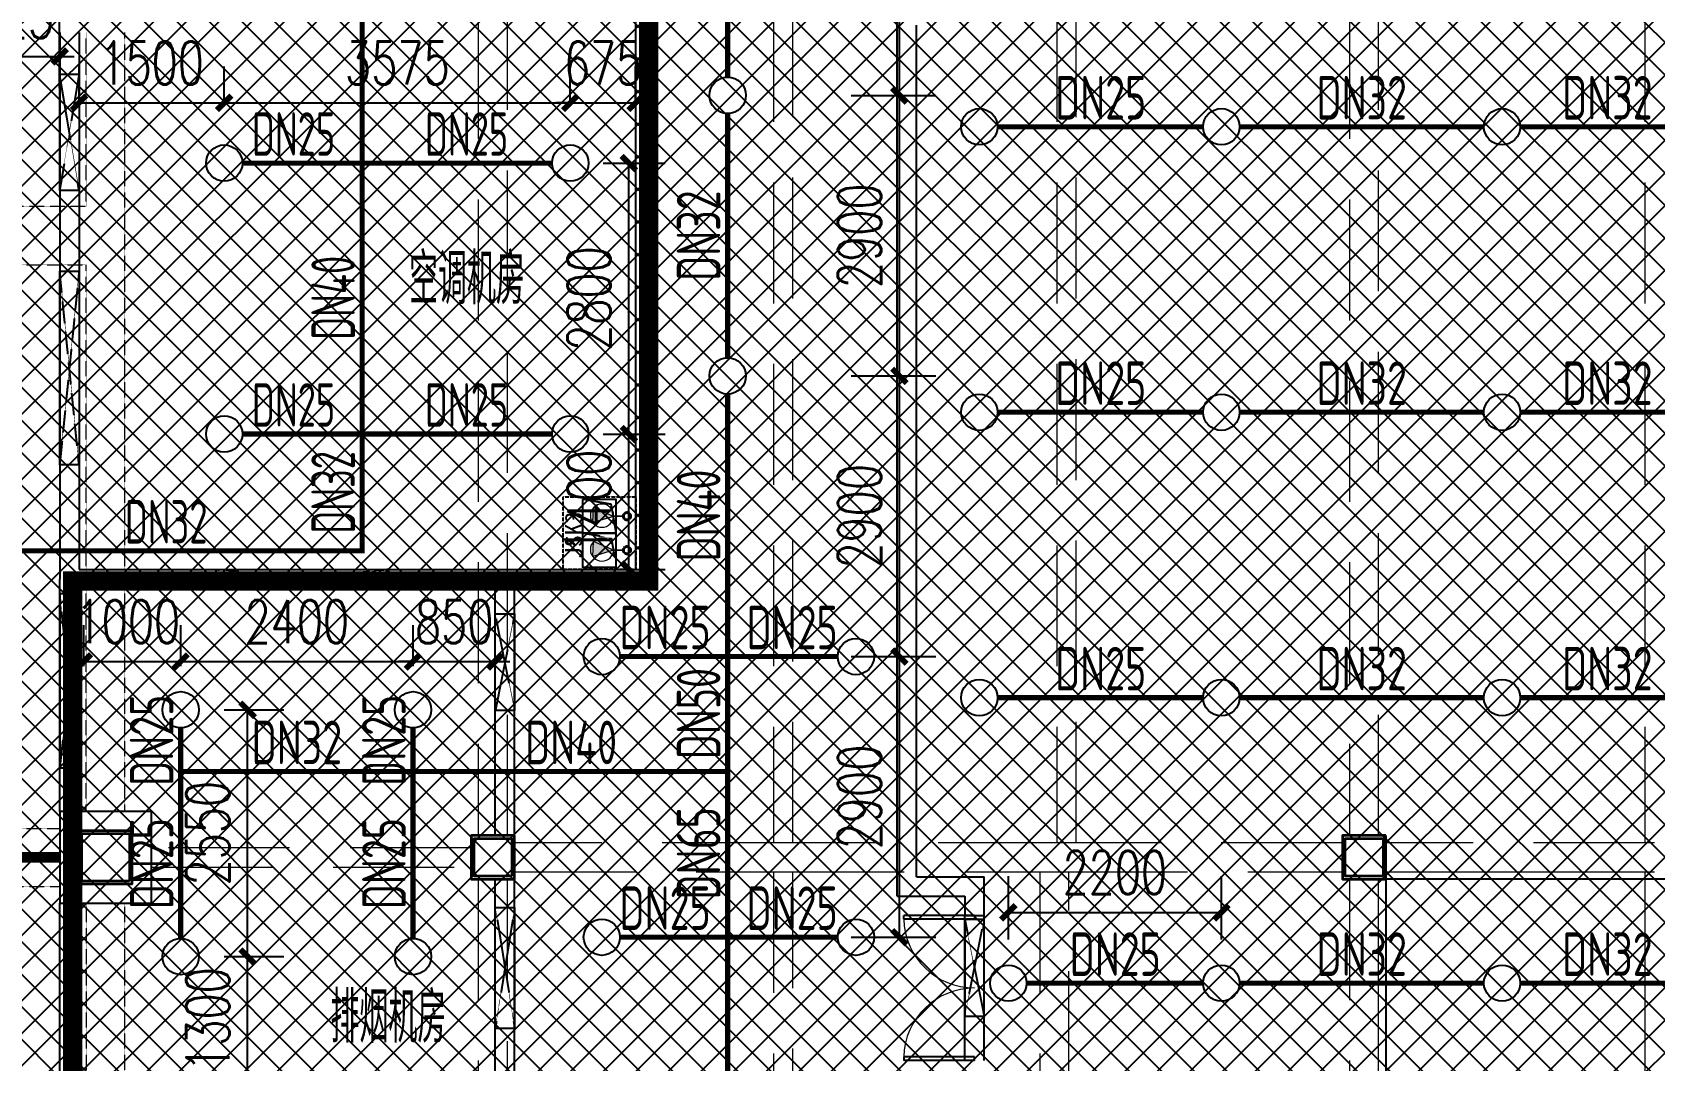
# Model space of a CAD drawing. Extents: x 6824721 to 16538177, y 2478193 to 6665639.
# Drawn here: x 8730508 to 8747264, y 2898601 to 2909226 of the extents above; entities that cross this region are included whole.
import ezdxf

# ---------------------------------------------------------------- set-up
doc = ezdxf.new("R2010")
doc.units = 0
doc.header["$LTSCALE"] = 10
for name, pattern in [('DASH', [0.35, 0.25, -0.1]), ('DASHEDX2', [1.5, 1, -0.5]), ('排水', [1.1, 1, -0.1]), ('短虚线', [187.5, 125, -62.5])]:
    doc.linetypes.add(name, pattern=pattern)
for name, color, linetype, lineweight in [('$0$A-PUB_HATCH', 8, 'Continuous', 0), ('GPS-污水', 2, '排水', 40), ('钢梁', 141, 'Continuous', 18)]:
    doc.layers.add(name, color=color, linetype=linetype, lineweight=lineweight)
for name, color, linetype in [('0-wo', 8, 'Continuous'), ('0-绿', 3, 'Continuous'), ('S-梁-虚线', 4, 'DASH'), ('W-EQUIP_喷头', 7, 'Continuous'), ('W-PIPE-喷淋中', 6, 'Continuous'), ('W-TEXT_喷淋', 7, 'Continuous'), ('W-TWT_DIM', 3, 'Continuous'), ('WALL', 9, 'Continuous'), ('排水', 224, 'DASHEDX2'), ('画水辅助', 6, 'Continuous'), ('集水坑', 4, 'Continuous')]:
    doc.layers.add(name, color=color, linetype=linetype)
doc.styles.add('8B2_02', font='tssdeng.shx', dxfattribs={"width": 0.7, "bigfont": 'TSSDCHN.shx'})
doc.styles.add('_TCH_DIM_T3', font='SIMPLEX', dxfattribs={"width": 0.705882, "bigfont": 'GBCBIG'})
doc.styles.add('_TWT_PIPEDN', font='TSSDENG', dxfattribs={"width": 0.8, "height": 3.5, "bigfont": 'TSSDCHN'})
doc.styles.get("Standard").update_dxf_attribs({"font": 'TSSDENG.shx', "width": 0.7, "bigfont": 'TSSDCHN.shx'})
doc.styles.add('黑体', font='simhei.ttf', dxfattribs={"width": 0.65})
doc.dimstyles.new('_TWT_ARCH&&150', dxfattribs={"dimtxt": 446.25, "dimasz": 150, "dimexe": 375, "dimexo": 450, "dimgap": 189.375, "dimtad": 1, "dimdec": 0, "dimzin": 0, "dimdsep": 46, "dimtxsty": '_TCH_DIM_T3', "dimblk": 'ARCHTICK', "dimcen": 0.09, "dimclrt": 7, "dimazin": 2, "dimtfac": 1, "dimtdec": 0, "dimtix": 1, "dimtmove": 2, "dimatfit": 3, "dimfxl": 0, "dimtolj": 1, "dimtzin": 0, "dimarcsym": 0})

# ---------------------------------------------------------------- blocks, each defined once
blk = doc.blocks.new('A$C405108C4')
at = {"color": 252, "linetype": 'DASH'}
for points in [[(22425, -35357), (22225, -36557)], [(22425, -36557), (22225, -35357)], [(22425, -37393), (22225, -39393)], [(22425, -39393), (22225, -37393)], [(25621, -40475), (23843, -40675)], [(23843, -40475), (25621, -40675)], [(22425, -40725), (22225, -42525)], [(22425, -42525), (22225, -40725)], [(26925, -40933), (26725, -41933)], [(26925, -41933), (26725, -40933)], [(26925, -43967), (26725, -45217)], [(26725, -43967), (26925, -45217)], [(31575, -44092), (31775, -45092)], [(31575, -45092), (31775, -44092)]]:
    blk.add_lwpolyline(points, dxfattribs=at)
at = {"layer": '画水辅助', "color": 4}
for points in [[(22225, -35357), (22425, -35357), (22425, -36557), (22225, -36557)], [(22225, -37393), (22425, -37393), (22425, -39393), (22225, -39393)], [(23843, -40475), (25621, -40475), (25621, -40675), (23843, -40675)], [(22425, -40725), (22225, -40725), (22225, -42525), (22425, -42525)], [(26725, -40933), (26925, -40933), (26925, -41933), (26725, -41933)], [(26725, -43967), (26925, -43967), (26925, -45217), (26725, -45217)], [(31775, -44092), (31575, -44092), (31575, -45092), (31775, -45092)]]:
    blk.add_lwpolyline(points, close=True, dxfattribs=at)
blk = doc.blocks.new('$DorLib2D$00000002')
for p, q in [((-0.5, 0), (-0.5, 0.4875)), ((-0.475, 0.4875), (-0.5, 0.4875)), ((-0.475, 0), (-0.475, 0.4875)), ((0.475, 0), (0.475, 0.4875)), ((0.475, 0.4875), (0.5, 0.4875)), ((0.5, 0), (0.5, 0.4875)), ((-0.5, 0), (-0.475, 0)), ((0.5, 0), (0.475, 0))]:
    blk.add_line(p, q)
at = {"lineweight": 13}
for centre, start, end in [((-0.4875, 0), 0, 88.53072), ((0.4875, 0), 91.46928, 180)]:
    blk.add_arc(centre, 0.4875, start, end, dxfattribs=at)
blk = doc.blocks.new('$DorLib2D$00000213')
at = {"color": 0, "linetype": 'DASH', "const_width": 0.02}
blk.add_lwpolyline([(0.5, 0), (-0.5, 0)], dxfattribs=at)
blk = doc.blocks.new('$SB01_1')
h = blk.add_hatch(color=256)
h.dxf.hatch_style = 1
h.paths.add_polyline_path([(-0.381, -0.323), (0.5, 0), (-0.381, 0.323)])
h.paths.add_polyline_path([(0, 0), (0.002, 0), (0.002, 0.001), (0, 0.001)], flags=24)
h.paths.add_polyline_path([(0, -0.002), (0.003, -0.002), (0.003, -0.001), (0, -0.001)], flags=24)
h.paths.add_polyline_path([(0, -0.003), (0.003, -0.003), (0.003, -0.002), (0, -0.002)], flags=24)
for p, q in [((0.5, 0), (-0.381, 0.323)), ((-0.381, 0.323), (-0.381, -0.323)), ((0.5, 0), (-0.381, -0.323))]:
    blk.add_line(p, q)
blk.add_circle((0, 0), 0.5)
at = {"flags": 1}
for tag, p in [('UNIT', (0, 0)), ('SPEC', (0, -0.002)), ('WHAT', (0, -0.003))]:
    blk.add_attdef(tag, p, '', height=0.001, dxfattribs=at)
blk = doc.blocks.new('人防集水坑')
at = {"layer": 'GPS-污水', "color": 8, "linetype": '排水', "const_width": 35}
for points in [[(307486, 701151), (307284, 701151)], [(307486, 700451), (307284, 700451)]]:
    blk.add_lwpolyline(points, dxfattribs=at)
at = {"layer": 'GPS-污水', "color": 8, "linetype": '排水'}
for centre in [(307561, 701151), (307561, 700451)]:
    blk.add_circle(centre, 75, dxfattribs=at)
at = {"layer": '集水坑', "color": 8, "linetype": 'DASH', "ltscale": 0.5}
blk.add_lwpolyline([(306241, 700051), (306241, 701551), (307741, 701551), (307741, 700051)], close=True, dxfattribs=at)
at = {"layer": '集水坑', "color": 8, "linetype": 'Continuous', "ltscale": 0.5}
for points in [[(306641, 701501), (306641, 700801), (307341, 700801), (307341, 701501)], [(306641, 700801), (306641, 700101), (307341, 700101), (307341, 700801)]]:
    blk.add_lwpolyline(points, close=True, dxfattribs=at)
at = {"layer": '集水坑', "color": 8, "linetype": 'DASH', "ltscale": 0.5}
for points in [[(307341, 700801), (307237, 701397), (306641, 701501)], [(307347, 700101), (307243, 700697), (306647, 700801)]]:
    blk.add_lwpolyline(points, dxfattribs=at)
at = {"layer": '$0$A-PUB_HATCH', "color": 8, "linetype": '排水', "xscale": -480.0000000000002, "yscale": 480.0000000000002, "zscale": 480.0000000000002, "rotation": 176.2535374729293}
for p in [(307045, 701164, 0), (307045, 700464, 0)]:
    blk.add_blockref('$SB01_1', p, dxfattribs=at)
blk = doc.blocks.new('42pk')
at = {"layer": '排水', "color": 8, "linetype": 'DASH'}
blk.add_lwpolyline([(436276, 805440, 0, 0, 0), (436988, 804728, 160, 0, 0), (437412, 804304, 0, 0, 0)], format="xyseb", dxfattribs=at)
at = {"layer": '集水坑', "color": 8, "linetype": 'Continuous', "xscale": 0.5, "yscale": 0.5, "zscale": 0.5}
blk.add_blockref('人防集水坑', (284396, 453424), dxfattribs=at)
at = {"layer": '0-绿', "color": 8, "linetype": 'DASH', "style": '黑体'}
blk.add_text('JSK3', height=179.2, rotation=90, dxfattribs=at).set_placement((437714, 803559, 0))
blk = doc.blocks.new('jkytk')
at = {"layer": 'WALL', "color": 1, "const_width": 200}
for points in [[(8431489, 2940323), (8431489, 2912202), (8425539, 2912202), (8425539, 2900852), (8425489, 2900852), (8425489, 2894552), (8430039, 2894552), (8430039, 2891202)], [(8461089, 2801002), (8461089, 2837102), (8454814, 2837102), (8454814, 2833302), (8430814, 2833302), (8430814, 2846002), (8425589, 2846002), (8425389, 2846002), (8425389, 2873302), (8430939, 2873302), (8430939, 2882202), (8429789, 2882202), (8429789, 2891202), (8430039, 2891202), (8430039, 2894552), (8426089, 2894552), (8425489, 2894552), (8425489, 2900852), (8425539, 2900852), (8425539, 2912202), (8431489, 2912202), (8431489, 2936327), (8397664, 2936327)]]:
    blk.add_lwpolyline(points, dxfattribs=at)
blk = doc.blocks.new('LIANGMOBAN')
at = {"layer": 'S-梁-虚线', "color": 8, "lineweight": 18}
for p, q in [((1861591, 193453), (1861591, 195253)), ((1861991, 187203), (1861991, 195253)), ((1861591, 193453), (1859916, 193453)), ((1859916, 192853), (1861591, 192853)), ((1861591, 187203), (1861591, 192853)), ((1859916, 187028), (1861316, 187028)), ((1853591, 186428), (1861316, 186428)), ((1861591, 186253), (1861591, 178253)), ((1861991, 178253), (1861991, 186253))]:
    blk.add_line(p, q, dxfattribs=at)
at = {"layer": '钢梁', "color": 8, "linetype": '短虚线', "lineweight": 18}
for p, q in [((1868691, 195578), (1868691, 186878)), ((1868891, 186878), (1868891, 195578)), ((1871616, 195578), (1871616, 186878)), ((1871816, 186878), (1871816, 195578)), ((1877691, 195578), (1877691, 186878)), ((1865641, 195403), (1865641, 186953)), ((1865941, 186953), (1865941, 195403)), ((1874641, 195403), (1874641, 186953)), ((1874941, 186953), (1874941, 195403)), ((1868791, 186878), (1866016, 186878)), ((1871641, 186878), (1868791, 186878)), ((1871716, 186878), (1871641, 186878)), ((1874566, 186878), (1871716, 186878)), ((1877791, 186878), (1875016, 186878)), ((1865566, 186828), (1862266, 186828)), ((1862266, 186628), (1865566, 186628)), ((1865641, 186503), (1865641, 177953)), ((1865941, 177953), (1865941, 186503)), ((1866016, 186578), (1868791, 186578)), ((1868691, 186578), (1868691, 177878)), ((1868791, 186578), (1871641, 186578)), ((1868891, 177878), (1868891, 186578)), ((1871441, 186578), (1871441, 180453)), ((1871641, 186578), (1871716, 186578)), ((1871716, 186578), (1874566, 186578)), ((1871741, 180553), (1871741, 186578)), ((1874641, 186503), (1874641, 180454))]:
    blk.add_line(p, q, dxfattribs=at)
at = {"layer": '钢梁', "color": 8, "lineweight": 18}
for p, q in [((1874941, 180453), (1874941, 186503)), ((1875016, 186578), (1877791, 186578)), ((1877691, 186578), (1877691, 177878))]:
    blk.add_line(p, q, dxfattribs=at)
blk = doc.blocks.new('_ArchTick')
at = {"color": 0, "linetype": 'ByBlock', "const_width": 0.4}
blk.add_lwpolyline([(-0.5, -0.5), (0.5, 0.5)], dxfattribs=at)
blk = doc.blocks.new('*D770')
at = {"layer": 'Defpoints', "color": 0, "transparency": 16777216}
for p in [(8742789, 2900133), (8740589, 2899401), (8742789, 2899401)]:
    blk.add_point(p, dxfattribs=at)
at = {"layer": 'W-TWT_DIM', "color": 0, "lineweight": -2, "transparency": 16777216}
for p, q in [((8740589, 2899851), (8740589, 2900508)), ((8742789, 2899851), (8742789, 2900508)), ((8740589, 2900133), (8742789, 2900133))]:
    blk.add_line(p, q, dxfattribs=at)
at = {"layer": 'W-TWT_DIM', "color": 0, "lineweight": -2, "transparency": 16777216, "xscale": 150, "yscale": 150, "zscale": 150, "rotation": 180}
blk.add_blockref('_ArchTick', (8740589, 2900133), dxfattribs=at)
at = {"layer": 'W-TWT_DIM', "color": 0, "lineweight": -2, "transparency": 16777216, "xscale": 150, "yscale": 150, "zscale": 150}
blk.add_blockref('_ArchTick', (8742789, 2900133), dxfattribs=at)
at = {"layer": 'W-TWT_DIM', "color": 7, "transparency": 16777216, "insert": (8741689, 2900545), "char_height": 446.2, "attachment_point": 5, "style": '_TCH_DIM_T3'}
blk.add_mtext('\\A1;2200', dxfattribs=at)
blk = doc.blocks.new('*D781')
at = {"layer": 'Defpoints', "color": 0, "transparency": 16777216}
for p in [(8730789, 2908978), (8729864, 2908201), (8730789, 2908201)]:
    blk.add_point(p, dxfattribs=at)
at = {"layer": 'W-TWT_DIM', "color": 0, "lineweight": -2, "transparency": 16777216}
for p, q in [((8729864, 2908651), (8729864, 2909353)), ((8730789, 2908651), (8730789, 2909353)), ((8729864, 2908978), (8729714, 2908978)), ((8729864, 2908978), (8730789, 2908978)), ((8730789, 2908978), (8730939, 2908978))]:
    blk.add_line(p, q, dxfattribs=at)
at = {"layer": 'W-TWT_DIM', "color": 0, "lineweight": -2, "transparency": 16777216, "xscale": 150, "yscale": 150, "zscale": 150}
blk.add_blockref('_ArchTick', (8729864, 2908978), dxfattribs=at)
at = {"layer": 'W-TWT_DIM', "color": 0, "lineweight": -2, "transparency": 16777216, "xscale": 150, "yscale": 150, "zscale": 150, "rotation": 180}
blk.add_blockref('_ArchTick', (8730789, 2908978), dxfattribs=at)
at = {"layer": 'W-TWT_DIM', "color": 7, "transparency": 16777216, "insert": (8730327, 2909391), "char_height": 446.2, "attachment_point": 5, "style": '_TCH_DIM_T3'}
blk.add_mtext('\\A1;925', dxfattribs=at)
blk = doc.blocks.new('*D940')
at = {"layer": 'Defpoints', "color": 0, "transparency": 16777216}
for p in [(8735952, 2905076), (8736669, 2905076), (8735952, 2903676)]:
    blk.add_point(p, dxfattribs=at)
at = {"layer": 'W-TWT_DIM', "color": 0, "lineweight": -2, "transparency": 16777216}
for p, q in [((8736669, 2905076), (8736669, 2905226)), ((8736402, 2905076), (8737044, 2905076)), ((8736669, 2903676), (8736669, 2905076)), ((8736402, 2903676), (8737044, 2903676)), ((8736669, 2903676), (8736669, 2903526))]:
    blk.add_line(p, q, dxfattribs=at)
at = {"layer": 'W-TWT_DIM', "color": 0, "lineweight": -2, "transparency": 16777216, "xscale": 150, "yscale": 150, "zscale": 150}
for p, rotation in [((8736669, 2905076), 270), ((8736669, 2903676), 90)]:
    blk.add_blockref('_ArchTick', p, dxfattribs=dict(at, rotation=rotation))
at = {"layer": 'W-TWT_DIM', "color": 7, "transparency": 16777216, "insert": (8736257, 2904376), "char_height": 446.2, "attachment_point": 5, "rotation": 90, "style": '_TCH_DIM_T3'}
blk.add_mtext('\\A1;1400', dxfattribs=at)
blk = doc.blocks.new('*D941')
at = {"layer": 'Defpoints', "color": 0, "transparency": 16777216}
for p in [(8735952, 2907876), (8736669, 2907876), (8735952, 2905076)]:
    blk.add_point(p, dxfattribs=at)
at = {"layer": 'W-TWT_DIM', "color": 0, "lineweight": -2, "transparency": 16777216}
for p, q in [((8736402, 2907876), (8737044, 2907876)), ((8736669, 2905076), (8736669, 2907876)), ((8736402, 2905076), (8737044, 2905076))]:
    blk.add_line(p, q, dxfattribs=at)
at = {"layer": 'W-TWT_DIM', "color": 0, "lineweight": -2, "transparency": 16777216, "xscale": 150, "yscale": 150, "zscale": 150}
for p, rotation in [((8736669, 2907876), 90), ((8736669, 2905076), 270)]:
    blk.add_blockref('_ArchTick', p, dxfattribs=dict(at, rotation=rotation))
at = {"layer": 'W-TWT_DIM', "color": 7, "transparency": 16777216, "insert": (8736257, 2906476), "char_height": 446.2, "attachment_point": 5, "rotation": 90, "style": '_TCH_DIM_T3'}
blk.add_mtext('\\A1;2800', dxfattribs=at)
blk = doc.blocks.new('*D1031')
at = {"layer": 'Defpoints', "color": 0, "transparency": 16777216}
for p in [(8732039, 2899676), (8732731, 2899676), (8732039, 2898376)]:
    blk.add_point(p, dxfattribs=at)
at = {"layer": 'W-TWT_DIM', "color": 0, "lineweight": -2, "transparency": 16777216}
for p, q in [((8732489, 2899676), (8733106, 2899676)), ((8732731, 2899676), (8732731, 2899826)), ((8732731, 2898376), (8732731, 2899676)), ((8732489, 2898376), (8733106, 2898376)), ((8732731, 2898376), (8732731, 2898226))]:
    blk.add_line(p, q, dxfattribs=at)
at = {"layer": 'W-TWT_DIM', "color": 0, "lineweight": -2, "transparency": 16777216, "xscale": 150, "yscale": 150, "zscale": 150}
for p, rotation in [((8732731, 2899676), 270), ((8732731, 2898376), 90)]:
    blk.add_blockref('_ArchTick', p, dxfattribs=dict(at, rotation=rotation))
at = {"layer": 'W-TWT_DIM', "color": 7, "transparency": 16777216, "insert": (8732319, 2899026), "char_height": 446.2, "attachment_point": 5, "rotation": 90, "style": '_TCH_DIM_T3'}
blk.add_mtext('\\A1;1300', dxfattribs=at)
blk = doc.blocks.new('*D1032')
at = {"layer": 'Defpoints', "color": 0, "transparency": 16777216}
for p in [(8732039, 2902226), (8732731, 2902226), (8732039, 2899676)]:
    blk.add_point(p, dxfattribs=at)
at = {"layer": 'W-TWT_DIM', "color": 0, "lineweight": -2, "transparency": 16777216}
for p, q in [((8732489, 2902226), (8733106, 2902226)), ((8732731, 2899676), (8732731, 2902226)), ((8732489, 2899676), (8733106, 2899676))]:
    blk.add_line(p, q, dxfattribs=at)
at = {"layer": 'W-TWT_DIM', "color": 0, "lineweight": -2, "transparency": 16777216, "xscale": 150, "yscale": 150, "zscale": 150}
for p, rotation in [((8732731, 2902226), 90), ((8732731, 2899676), 270)]:
    blk.add_blockref('_ArchTick', p, dxfattribs=dict(at, rotation=rotation))
at = {"layer": 'W-TWT_DIM', "color": 7, "transparency": 16777216, "insert": (8732319, 2900951), "char_height": 446.2, "attachment_point": 5, "rotation": 90, "style": '_TCH_DIM_T3'}
blk.add_mtext('\\A1;2550', dxfattribs=at)
blk = doc.blocks.new('*D1679')
at = {"layer": 'Defpoints', "color": 0, "transparency": 16777216}
for p in [(8732039, 2902725), (8731039, 2902226), (8732039, 2902226)]:
    blk.add_point(p, dxfattribs=at)
at = {"layer": 'W-TWT_DIM', "color": 0, "lineweight": -2, "transparency": 16777216}
for p, q in [((8731039, 2902676), (8731039, 2903100)), ((8732039, 2902676), (8732039, 2903100)), ((8731039, 2902725), (8732039, 2902725))]:
    blk.add_line(p, q, dxfattribs=at)
at = {"layer": 'W-TWT_DIM', "color": 0, "lineweight": -2, "transparency": 16777216, "xscale": 150, "yscale": 150, "zscale": 150, "rotation": 180}
blk.add_blockref('_ArchTick', (8731039, 2902725), dxfattribs=at)
at = {"layer": 'W-TWT_DIM', "color": 0, "lineweight": -2, "transparency": 16777216, "xscale": 150, "yscale": 150, "zscale": 150}
blk.add_blockref('_ArchTick', (8732039, 2902725), dxfattribs=at)
at = {"layer": 'W-TWT_DIM', "color": 7, "transparency": 16777216, "insert": (8731493, 2903137), "char_height": 446.2, "attachment_point": 5, "style": '_TCH_DIM_T3'}
blk.add_mtext('\\A1;1000', dxfattribs=at)
blk = doc.blocks.new('*D1680')
at = {"layer": 'Defpoints', "color": 0, "transparency": 16777216}
for p in [(8734439, 2902725), (8732039, 2902226), (8734439, 2902226)]:
    blk.add_point(p, dxfattribs=at)
at = {"layer": 'W-TWT_DIM', "color": 0, "lineweight": -2, "transparency": 16777216}
for p, q in [((8732039, 2902676), (8732039, 2903100)), ((8734439, 2902676), (8734439, 2903100)), ((8732039, 2902725), (8734439, 2902725))]:
    blk.add_line(p, q, dxfattribs=at)
at = {"layer": 'W-TWT_DIM', "color": 0, "lineweight": -2, "transparency": 16777216, "xscale": 150, "yscale": 150, "zscale": 150, "rotation": 180}
blk.add_blockref('_ArchTick', (8732039, 2902725), dxfattribs=at)
at = {"layer": 'W-TWT_DIM', "color": 0, "lineweight": -2, "transparency": 16777216, "xscale": 150, "yscale": 150, "zscale": 150}
blk.add_blockref('_ArchTick', (8734439, 2902725), dxfattribs=at)
at = {"layer": 'W-TWT_DIM', "color": 7, "transparency": 16777216, "insert": (8733239, 2903137), "char_height": 446.2, "attachment_point": 5, "style": '_TCH_DIM_T3'}
blk.add_mtext('\\A1;2400', dxfattribs=at)
blk = doc.blocks.new('*D1681')
at = {"layer": 'Defpoints', "color": 0, "transparency": 16777216}
for p in [(8735289, 2902725), (8734439, 2902226), (8735289, 2902226)]:
    blk.add_point(p, dxfattribs=at)
at = {"layer": 'W-TWT_DIM', "color": 0, "lineweight": -2, "transparency": 16777216}
for p, q in [((8734439, 2902676), (8734439, 2903100)), ((8735289, 2902676), (8735289, 2903100)), ((8734439, 2902725), (8734289, 2902725)), ((8734439, 2902725), (8735289, 2902725)), ((8735289, 2902725), (8735439, 2902725))]:
    blk.add_line(p, q, dxfattribs=at)
at = {"layer": 'W-TWT_DIM', "color": 0, "lineweight": -2, "transparency": 16777216, "xscale": 150, "yscale": 150, "zscale": 150}
blk.add_blockref('_ArchTick', (8734439, 2902725), dxfattribs=at)
at = {"layer": 'W-TWT_DIM', "color": 0, "lineweight": -2, "transparency": 16777216, "xscale": 150, "yscale": 150, "zscale": 150, "rotation": 180}
blk.add_blockref('_ArchTick', (8735289, 2902725), dxfattribs=at)
at = {"layer": 'W-TWT_DIM', "color": 7, "transparency": 16777216, "insert": (8734864, 2903137), "char_height": 446.2, "attachment_point": 5, "style": '_TCH_DIM_T3'}
blk.add_mtext('\\A1;850', dxfattribs=at)
blk = doc.blocks.new('*D1682')
at = {"layer": 'Defpoints', "color": 0, "transparency": 16777216}
for p in [(8732489, 2908499), (8730989, 2908012), (8732489, 2908012)]:
    blk.add_point(p, dxfattribs=at)
at = {"layer": 'W-TWT_DIM', "color": 0, "lineweight": -2, "transparency": 16777216}
for p, q in [((8730989, 2908462), (8730989, 2908874)), ((8732489, 2908462), (8732489, 2908874)), ((8730989, 2908499), (8732489, 2908499))]:
    blk.add_line(p, q, dxfattribs=at)
at = {"layer": 'W-TWT_DIM', "color": 0, "lineweight": -2, "transparency": 16777216, "xscale": 150, "yscale": 150, "zscale": 150, "rotation": 180}
blk.add_blockref('_ArchTick', (8730989, 2908499), dxfattribs=at)
at = {"layer": 'W-TWT_DIM', "color": 0, "lineweight": -2, "transparency": 16777216, "xscale": 150, "yscale": 150, "zscale": 150}
blk.add_blockref('_ArchTick', (8732489, 2908499), dxfattribs=at)
at = {"layer": 'W-TWT_DIM', "color": 7, "transparency": 16777216, "insert": (8731739, 2908911), "char_height": 446.2, "attachment_point": 5, "style": '_TCH_DIM_T3'}
blk.add_mtext('\\A1;1500', dxfattribs=at)
blk = doc.blocks.new('*D1683')
at = {"layer": 'Defpoints', "color": 0, "transparency": 16777216}
for p in [(8736064, 2908499), (8732489, 2908012), (8736064, 2908012)]:
    blk.add_point(p, dxfattribs=at)
at = {"layer": 'W-TWT_DIM', "color": 0, "lineweight": -2, "transparency": 16777216}
for p, q in [((8732489, 2908462), (8732489, 2908874)), ((8736064, 2908462), (8736064, 2908874)), ((8732489, 2908499), (8736064, 2908499))]:
    blk.add_line(p, q, dxfattribs=at)
at = {"layer": 'W-TWT_DIM', "color": 0, "lineweight": -2, "transparency": 16777216, "xscale": 150, "yscale": 150, "zscale": 150, "rotation": 180}
blk.add_blockref('_ArchTick', (8732489, 2908499), dxfattribs=at)
at = {"layer": 'W-TWT_DIM', "color": 0, "lineweight": -2, "transparency": 16777216, "xscale": 150, "yscale": 150, "zscale": 150}
blk.add_blockref('_ArchTick', (8736064, 2908499), dxfattribs=at)
at = {"layer": 'W-TWT_DIM', "color": 7, "transparency": 16777216, "insert": (8734277, 2908911), "char_height": 446.2, "attachment_point": 5, "style": '_TCH_DIM_T3'}
blk.add_mtext('\\A1;3575', dxfattribs=at)
blk = doc.blocks.new('*D1684')
at = {"layer": 'Defpoints', "color": 0, "transparency": 16777216}
for p in [(8736739, 2908499), (8736064, 2908012), (8736739, 2908012)]:
    blk.add_point(p, dxfattribs=at)
at = {"layer": 'W-TWT_DIM', "color": 0, "lineweight": -2, "transparency": 16777216}
for p, q in [((8736064, 2908462), (8736064, 2908874)), ((8736739, 2908462), (8736739, 2908874)), ((8736064, 2908499), (8735914, 2908499)), ((8736064, 2908499), (8736739, 2908499)), ((8736739, 2908499), (8736889, 2908499))]:
    blk.add_line(p, q, dxfattribs=at)
at = {"layer": 'W-TWT_DIM', "color": 0, "lineweight": -2, "transparency": 16777216, "xscale": 150, "yscale": 150, "zscale": 150}
blk.add_blockref('_ArchTick', (8736064, 2908499), dxfattribs=at)
at = {"layer": 'W-TWT_DIM', "color": 0, "lineweight": -2, "transparency": 16777216, "xscale": 150, "yscale": 150, "zscale": 150, "rotation": 180}
blk.add_blockref('_ArchTick', (8736739, 2908499), dxfattribs=at)
at = {"layer": 'W-TWT_DIM', "color": 7, "transparency": 16777216, "insert": (8736402, 2908911), "char_height": 446.2, "attachment_point": 5, "style": '_TCH_DIM_T3'}
blk.add_mtext('\\A1;675', dxfattribs=at)
blk = doc.blocks.new('*D1714')
at = {"layer": 'Defpoints', "color": 0, "transparency": 16777216}
for p in [(8738516, 2911476), (8739464, 2911476), (8738516, 2908576)]:
    blk.add_point(p, dxfattribs=at)
at = {"layer": 'W-TWT_DIM', "color": 0, "lineweight": -2, "transparency": 16777216}
for p, q in [((8738966, 2911476), (8739839, 2911476)), ((8739464, 2908576), (8739464, 2911476)), ((8738966, 2908576), (8739839, 2908576))]:
    blk.add_line(p, q, dxfattribs=at)
at = {"layer": 'W-TWT_DIM', "color": 0, "lineweight": -2, "transparency": 16777216, "xscale": 150, "yscale": 150, "zscale": 150}
for p, rotation in [((8739464, 2911476), 90), ((8739464, 2908576), 270)]:
    blk.add_blockref('_ArchTick', p, dxfattribs=dict(at, rotation=rotation))
at = {"layer": 'W-TWT_DIM', "color": 7, "transparency": 16777216, "insert": (8739052, 2910026), "char_height": 446.2, "attachment_point": 5, "rotation": 90, "style": '_TCH_DIM_T3'}
blk.add_mtext('\\A1;2900', dxfattribs=at)
blk = doc.blocks.new('*D1715')
at = {"layer": 'Defpoints', "color": 0, "transparency": 16777216}
for p in [(8738516, 2908576), (8739464, 2908576), (8738516, 2905676)]:
    blk.add_point(p, dxfattribs=at)
at = {"layer": 'W-TWT_DIM', "color": 0, "lineweight": -2, "transparency": 16777216}
for p, q in [((8738966, 2908576), (8739839, 2908576)), ((8739464, 2905676), (8739464, 2908576)), ((8738966, 2905676), (8739839, 2905676))]:
    blk.add_line(p, q, dxfattribs=at)
at = {"layer": 'W-TWT_DIM', "color": 0, "lineweight": -2, "transparency": 16777216, "xscale": 150, "yscale": 150, "zscale": 150}
for p, rotation in [((8739464, 2908576), 90), ((8739464, 2905676), 270)]:
    blk.add_blockref('_ArchTick', p, dxfattribs=dict(at, rotation=rotation))
at = {"layer": 'W-TWT_DIM', "color": 7, "transparency": 16777216, "insert": (8739052, 2907126), "char_height": 446.2, "attachment_point": 5, "rotation": 90, "style": '_TCH_DIM_T3'}
blk.add_mtext('\\A1;2900', dxfattribs=at)
blk = doc.blocks.new('*D1716')
at = {"layer": 'Defpoints', "color": 0, "transparency": 16777216}
for p in [(8738516, 2905676), (8739464, 2905676), (8738516, 2902776)]:
    blk.add_point(p, dxfattribs=at)
at = {"layer": 'W-TWT_DIM', "color": 0, "lineweight": -2, "transparency": 16777216}
for p, q in [((8738966, 2905676), (8739839, 2905676)), ((8739464, 2902776), (8739464, 2905676)), ((8738966, 2902776), (8739839, 2902776))]:
    blk.add_line(p, q, dxfattribs=at)
at = {"layer": 'W-TWT_DIM', "color": 0, "lineweight": -2, "transparency": 16777216, "xscale": 150, "yscale": 150, "zscale": 150}
for p, rotation in [((8739464, 2905676), 90), ((8739464, 2902776), 270)]:
    blk.add_blockref('_ArchTick', p, dxfattribs=dict(at, rotation=rotation))
at = {"layer": 'W-TWT_DIM', "color": 7, "transparency": 16777216, "insert": (8739052, 2904226), "char_height": 446.2, "attachment_point": 5, "rotation": 90, "style": '_TCH_DIM_T3'}
blk.add_mtext('\\A1;2900', dxfattribs=at)
blk = doc.blocks.new('*D1717')
at = {"layer": 'Defpoints', "color": 0, "transparency": 16777216}
for p in [(8738516, 2902776), (8739464, 2902776), (8738516, 2899876)]:
    blk.add_point(p, dxfattribs=at)
at = {"layer": 'W-TWT_DIM', "color": 0, "lineweight": -2, "transparency": 16777216}
for p, q in [((8738966, 2902776), (8739839, 2902776)), ((8739464, 2899876), (8739464, 2902776)), ((8738966, 2899876), (8739839, 2899876))]:
    blk.add_line(p, q, dxfattribs=at)
at = {"layer": 'W-TWT_DIM', "color": 0, "lineweight": -2, "transparency": 16777216, "xscale": 150, "yscale": 150, "zscale": 150}
for p, rotation in [((8739464, 2902776), 90), ((8739464, 2899876), 270)]:
    blk.add_blockref('_ArchTick', p, dxfattribs=dict(at, rotation=rotation))
at = {"layer": 'W-TWT_DIM', "color": 7, "transparency": 16777216, "insert": (8739052, 2901326), "char_height": 446.2, "attachment_point": 5, "rotation": 90, "style": '_TCH_DIM_T3'}
blk.add_mtext('\\A1;2900', dxfattribs=at)
blk = doc.blocks.new('$TwtSys$00000125')
blk.add_circle((0, 0, 0), 1)

msp = doc.modelspace()

# ---------------------------------------------------------------- hatches: boundary and pattern name
h = msp.add_hatch()
h.set_pattern_fill('ANSI37', color=8, scale=150)
h.set_pattern_definition([(45, (8303016.86, 2710265.2), (-168.3798, 168.3798), []), (135, (8303016.86, 2710265.2), (-168.3798, -168.3798), [])])
h.paths.add_polyline_path([(8824414.1, 2949451.5), (8824414.1, 2935151.5), (8842714.1, 2935151.5), (8842714.1, 2879526.5), (8827964.1, 2879526.5), (8827964.1, 2881476.5), (8830839.1, 2881476.5), (8830939.1, 2886876.5), (8804334.6, 2886876.5), (8804142.3, 2820149.7), (8833564.1, 2820152.3), (8833564.1, 2817714.5), (8841204.8, 2810768), (8839163.9, 2808501.4), (8843102.6, 2804955), (8820829.2, 2780217.9), (8820829.2, 2770055.4), (8785124.6, 2730401.5), (8708264.1, 2730401.5), (8708264.1, 2736351.5), (8695014.1, 2750701.5), (8695014.1, 2775001.5), (8703014.1, 2775002.8), (8703014.1, 2949451.5), (8712039.3, 2949451.5)])
at = {"layer": 'W-PIPE-喷淋中'}
for points in [[(8733914.1, 2903869.5), (8733940.3, 2903869.5), (8733940.3, 2903843.2)], [(8733914.1, 2903869.5), (8733914.1, 2903843.2), (8733940.3, 2903843.2)]]:
    msp.add_hatch(color=256, dxfattribs=at).paths.add_polyline_path(points)

# ---------------------------------------------------------------- linework, layer by layer
at = {"layer": '0-wo', "color": 8}
for p, q in [((8736739.1, 2903676.5), (8736739.1, 2912951.5)), ((8736939.1, 2903476.5), (8736939.1, 2913051.5)), ((8739439.1, 2900301.5), (8739439.1, 2909501.5)), ((8730789.1, 2909226.5), (8730789.1, 2903576.5)), ((8730989.1, 2909226.5), (8730989.1, 2903676.5)), ((8739639.1, 2900501.5), (8739639.1, 2909301.5)), ((8730789.1, 2901176.5), (8730789.1, 2903576.5)), ((8730989.1, 2903676.5), (8735389.1, 2903676.5)), ((8735389.1, 2903676.5), (8736739.1, 2903676.5)), ((8730989.1, 2903476.5), (8735289.1, 2903476.5)), ((8730989.1, 2901176.5), (8730989.1, 2903476.5)), ((8735289.1, 2900926.5), (8735289.1, 2903476.5)), ((8735489.1, 2903476.5), (8736939.1, 2903476.5)), ((8735489.1, 2900926.5), (8735489.1, 2903476.5)), ((8731739.1, 2901176.5), (8730789.1, 2901176.5)), ((8730789.1, 2901176.5), (8730789.1, 2900226.5)), ((8731739.1, 2901176.5), (8730789.1, 2901176.5)), ((8730789.1, 2901176.5), (8730789.1, 2900226.5)), ((8731739.1, 2900226.5), (8731739.1, 2901176.5)), ((8731739.1, 2900226.5), (8731739.1, 2901176.5)), ((8735489.1, 2900926.5), (8735039.1, 2900926.5)), ((8735039.1, 2900926.5), (8735039.1, 2900476.5)), ((8735489.1, 2900476.5), (8735489.1, 2900926.5)), ((8744489.1, 2900926.5), (8744039.1, 2900926.5)), ((8744039.1, 2900926.5), (8744039.1, 2900476.5)), ((8744489.1, 2900476.5), (8744489.1, 2900926.5)), ((8735039.1, 2900476.5), (8735489.1, 2900476.5)), ((8735289.1, 2898376.5), (8735289.1, 2900476.5)), ((8735489.1, 2898276.5), (8735489.1, 2900476.5)), ((8739639.1, 2900501.5), (8740339.1, 2900501.5)), ((8740339.1, 2900101.5), (8740339.1, 2900501.5)), ((8744039.1, 2900476.5), (8744489.1, 2900476.5)), ((8730789.1, 2900226.5), (8731739.1, 2900226.5)), ((8730789.1, 2898276.5), (8730789.1, 2900226.5)), ((8730789.1, 2900226.5), (8731739.1, 2900226.5)), ((8730989.1, 2898376.5), (8730989.1, 2900226.5)), ((8739439.1, 2900301.5), (8740139.1, 2900301.5)), ((8740139.1, 2900301.5), (8740139.1, 2900101.5)), ((8740139.1, 2898601.5), (8740139.1, 2900101.5)), ((8740139.1, 2900101.5), (8740339.1, 2900101.5)), ((8740339.1, 2898601.5), (8740339.1, 2900101.5))]:
    msp.add_line(p, q, dxfattribs=at)
at = {"layer": '0-wo', "color": 8, "lineweight": 35}
for points in [[(8731539.1, 2900976.5), (8730989.1, 2900976.5), (8730989.1, 2900426.5), (8731539.1, 2900426.5)], [(8731509.1, 2900456.5), (8731019.1, 2900456.5), (8731019.1, 2900946.5), (8731509.1, 2900946.5)], [(8735489.1, 2900926.5), (8735039.1, 2900926.5), (8735039.1, 2900476.5), (8735489.1, 2900476.5)], [(8735459.1, 2900506.5), (8735069.1, 2900506.5), (8735069.1, 2900896.5), (8735459.1, 2900896.5)], [(8744489.1, 2900926.5), (8744039.1, 2900926.5), (8744039.1, 2900476.5), (8744489.1, 2900476.5)], [(8744459.1, 2900506.5), (8744069.1, 2900506.5), (8744069.1, 2900896.5), (8744459.1, 2900896.5)]]:
    msp.add_lwpolyline(points, close=True, dxfattribs=at)
at = {"layer": '0-wo', "color": 8, "linetype": 'DASH', "const_width": 20}
msp.add_lwpolyline([(8766639.1, 2882926.5), (8744489.1, 2882926.5), (8744489.1, 2900476.5), (8766639.1, 2900476.5)], close=True, dxfattribs=at)
at = {"layer": 'W-PIPE-喷淋中', "ltscale": 1.5, "const_width": 52.5}
for points in [[(8737689.1, 2911289), (8737689.1, 2908764)], [(8733914.1, 2907876.5), (8733914.1, 2910501.5)], [(8737689.1, 2908389), (8737689.1, 2905864)], [(8742601.6, 2908251.5), (8740476.6, 2908251.5)], [(8745501.6, 2908251.5), (8742976.6, 2908251.5)], [(8745876.6, 2908251.5), (8747864.1, 2908251.5)], [(8733914.1, 2907876.5), (8732676.6, 2907876.5)], [(8735876.6, 2907876.5), (8733914.1, 2907876.5)], [(8733914.1, 2905076.5), (8733914.1, 2907876.5)], [(8737689.1, 2905489), (8737689.1, 2902776.5)], [(8742601.6, 2905301.5), (8740476.6, 2905301.5)], [(8745501.6, 2905301.5), (8742976.6, 2905301.5)], [(8745876.6, 2905301.5), (8747864.1, 2905301.5)], [(8732676.6, 2905076.5), (8733914.1, 2905076.5)], [(8733914.1, 2903869.5), (8733914.1, 2905076.5)], [(8733914.1, 2905076.5), (8735876.6, 2905076.5)], [(8733914.1, 2903869.5), (8729864.1, 2903869.5)], [(8736576.6, 2902776.5), (8737689.1, 2902776.5)], [(8737689.1, 2902776.5), (8737689.1, 2901589)], [(8737689.1, 2902776.5), (8738826.6, 2902776.5)], [(8742601.6, 2902351.5), (8740476.6, 2902351.5)], [(8745501.6, 2902351.5), (8742976.6, 2902351.5)], [(8745876.6, 2902351.5), (8747864.1, 2902351.5)], [(8732039.1, 2902039), (8732039.1, 2901589)], [(8734439.1, 2901589), (8734439.1, 2902039)], [(8732039.1, 2901589), (8734439.1, 2901589)], [(8732039.1, 2901589), (8732039.1, 2899864)], [(8734439.1, 2899864), (8734439.1, 2901589)], [(8734439.1, 2901589), (8737689.1, 2901589)], [(8737689.1, 2901589), (8737689.1, 2899876.5)], [(8736576.6, 2899876.5), (8737689.1, 2899876.5)], [(8737689.1, 2899876.5), (8738826.6, 2899876.5)], [(8737689.1, 2899876.5), (8737689.1, 2895964.9)], [(8742601.6, 2899401.5), (8740776.6, 2899401.5)], [(8745501.6, 2899401.5), (8742976.6, 2899401.5)], [(8747864.1, 2899401.5), (8745876.6, 2899401.5)]]:
    msp.add_lwpolyline(points, dxfattribs=at)

# ---------------------------------------------------------------- block references
msp.add_blockref('jkytk', (305383.7, -8645.8))
at = {"layer": '0-wo'}
msp.add_blockref('42pk', (8298472.7, 2100226.9), dxfattribs=at)
at = {"layer": '0-wo', "color": 8}
msp.add_blockref('A$C405108C4', (8708564.1, 2944151.5), dxfattribs=at)
at = {"layer": '0-wo', "color": 8, "xscale": -5500, "yscale": -5500, "zscale": 200}
msp.add_blockref('$DorLib2D$00000213', (8728039.1, 2900701.5), dxfattribs=at)
at = {"layer": '0-wo', "color": 8, "xscale": 1500, "yscale": 1500, "zscale": 200, "rotation": 90}
msp.add_blockref('$DorLib2D$00000002', (8740239.1, 2899351.5), dxfattribs=at)
at = {"layer": 'W-EQUIP_喷头', "xscale": 187.5, "yscale": 187.5, "zscale": 187.5}
for p in [(8737689.1, 2908576.5), (8740289.1, 2908251.5), (8742789.1, 2908251.5), (8745689.1, 2908251.5), (8732489.1, 2907876.5), (8736064.1, 2907876.5), (8737689.1, 2905676.5), (8740289.1, 2905301.5), (8742789.1, 2905301.5), (8745689.1, 2905301.5), (8732489.1, 2905076.5), (8736064.1, 2905076.5), (8736389.1, 2902776.5), (8739014.1, 2902776.5), (8740289.1, 2902351.5), (8742789.1, 2902351.5), (8745689.1, 2902351.5), (8732039.1, 2902226.5), (8734439.1, 2902226.5), (8736389.1, 2899876.5), (8739014.1, 2899876.5), (8732039.1, 2899676.5), (8734439.1, 2899676.5), (8740589.1, 2899401.5), (8742789.1, 2899401.5), (8745689.1, 2899401.5)]:
    msp.add_blockref('$TwtSys$00000125', p, dxfattribs=at)
at = {"layer": '钢梁', "color": 6}
msp.add_blockref('LIANGMOBAN', (6869472.7, 2713973), dxfattribs=at)

# ---------------------------------------------------------------- texts
at = {"layer": '0-wo', "color": 6, "style": '8B2_02', "width": 0.6}
for s, p in [('空调机房', (8734397.6, 2906417.3)), ('排烟机房', (8733586.1, 2898784.9))]:
    msp.add_text(s, height=525, dxfattribs=at).set_placement(p)
at = {"layer": 'W-TEXT_喷淋'}
for s, rotation, style, width, p in [('DN25', 0.00001, '8B2_02', 0.7, (8741072.6, 2908326.5)), ('DN32', 0.00001, '8B2_02', 0.7, (8743772.6, 2908326.5)), ('DN25', 0.00001, '_TWT_PIPEDN', 0.64, (8732775.1, 2907951.5)), ('DN25', 0.00001, '_TWT_PIPEDN', 0.64, (8734562.6, 2907951.5)), ('DN32', 90, '8B2_02', 0.7, (8737614.1, 2906660)), ('DN40', 90, '_TWT_PIPEDN', 0.64, (8733839.1, 2906050)), ('DN25', 0.00001, '8B2_02', 0.7, (8741072.6, 2905376.5)), ('DN32', 0.00001, '8B2_02', 0.7, (8743772.6, 2905376.5)), ('DN32', 90, '_TWT_PIPEDN', 0.64, (8733839.1, 2904046.5)), ('DN40', 90, '8B2_02', 0.7, (8737614.1, 2903760)), ('DN25', 0.00001, '8B2_02', 0.7, (8741072.6, 2902426.5)), ('DN32', 0.00001, '8B2_02', 0.7, (8743772.6, 2902426.5)), ('DN50', 90, '8B2_02', 0.7, (8737614.1, 2901716.3)), ('DN25', 90, '8B2_02', 0.7, (8731964.1, 2901441.3)), ('DN25', 90, '8B2_02', 0.7, (8734364.1, 2901441.3)), ('DN65', 90, '8B2_02', 0.7, (8737614.1, 2900266.3)), ('DN25', 90, '8B2_02', 0.7, (8731964.1, 2900166.3)), ('DN25', 90, '8B2_02', 0.7, (8734364.1, 2900166.3)), ('DN25', 0, '8B2_02', 0.7, (8741222.6, 2899476.5)), ('DN32', 0, '8B2_02', 0.7, (8743772.6, 2899476.5)), ('DN32', 0, '8B2_02', 0.7, (8746310.1, 2899476.5))]:
    msp.add_text(s, height=450, rotation=rotation, dxfattribs=dict(at, style=style, width=width)).set_placement(p)
for s, style, width, p in [('DN32', '8B2_02', 0.7, (8746310.1, 2908326.5)), ('DN32', '8B2_02', 0.7, (8746310.1, 2905376.5)), ('DN25', '_TWT_PIPEDN', 0.64, (8732775.1, 2905151.5)), ('DN25', '_TWT_PIPEDN', 0.64, (8734562.6, 2905151.5)), ('DN32', '_TWT_PIPEDN', 0.64, (8731462.6, 2903944.5)), ('DN25', '8B2_02', 0.7, (8736572.6, 2902851.5)), ('DN25', '8B2_02', 0.7, (8737885.1, 2902851.5)), ('DN32', '8B2_02', 0.7, (8746310.1, 2902426.5)), ('DN32', '8B2_02', 0.7, (8732772.6, 2901664)), ('DN40', '8B2_02', 0.7, (8735597.6, 2901664)), ('DN25', '8B2_02', 0.7, (8736572.6, 2899951.5)), ('DN25', '8B2_02', 0.7, (8737885.1, 2899951.5))]:
    msp.add_text(s, height=450, dxfattribs=dict(at, style=style, width=width)).set_placement(p)

# ---------------------------------------------------------------- dimensions: what is measured, and where the dimension line sits
at = {"layer": 'W-TWT_DIM'}
for p1, p2, distance, picture, middle in [((8738516.4, 2908576.5), (8738516.4, 2911476.5), -947.7, '*D1714', (8739051.6, 2910026.5)), ((8729864.1, 2908201.5), (8730789.1, 2908201.5), 776.5, '*D781', (8730326.6, 2909390.5)), ((8730989.1, 2908012.2), (8732489.1, 2908012.2), 486.7, '*D1682', (8731739.1, 2908911.3)), ((8732489.1, 2908012.2), (8736064.1, 2908012.2), 486.7, '*D1683', (8734276.6, 2908911.3)), ((8736064.1, 2908012.2), (8736739.1, 2908012.2), 486.7, '*D1684', (8736401.6, 2908911.3)), ((8738516.4, 2905676.5), (8738516.4, 2908576.5), -947.7, '*D1715', (8739051.6, 2907126.5)), ((8735952.1, 2905076.5), (8735952.1, 2907876.5), -717.3, '*D941', (8736256.8, 2906476.5)), ((8738516.4, 2902776.5), (8738516.4, 2905676.5), -947.7, '*D1716', (8739051.6, 2904226.5)), ((8735952.1, 2903676.5), (8735952.1, 2905076.5), -717.3, '*D940', (8736256.8, 2904376.5)), ((8732039.1, 2902226.5), (8734439.1, 2902226.5), 498.1, '*D1680', (8733239.1, 2903137.1)), ((8734439.1, 2902226.5), (8735289.1, 2902226.5), 498.1, '*D1681', (8734864.1, 2903137.1)), ((8738516.4, 2899876.5), (8738516.4, 2902776.5), -947.7, '*D1717', (8739051.6, 2901326.5)), ((8732039.1, 2899676.5), (8732039.1, 2902226.5), -692.1, '*D1032', (8732318.6, 2900951.5)), ((8740589.1, 2899401.5), (8742789.1, 2899401.5), 731.3, '*D770', (8741689.1, 2900545.3)), ((8732039.1, 2898376.5), (8732039.1, 2899676.5), -692.1, '*D1031', (8732318.6, 2899026.5))]:
    dim = msp.add_aligned_dim(p1=p1, p2=p2, distance=distance, dimstyle='_TWT_ARCH&&150', dxfattribs=at)
    dim.commit()
    dim.dimension.update_dxf_attribs({"geometry": picture, "text_midpoint": middle})
dim = msp.add_linear_dim(base=(8732039.1, 2902724.6), p1=(8731039.1, 2902226.5), p2=(8732039.1, 2902226.5), angle=0.00001, dimstyle='_TWT_ARCH&&150', dxfattribs=at)
dim.commit()
dim.dimension.update_dxf_attribs({"geometry": '*D1679', "text_midpoint": (8731493.3, 2903137.1), "dimtype": 129})

doc.saveas('drawing.dxf')
